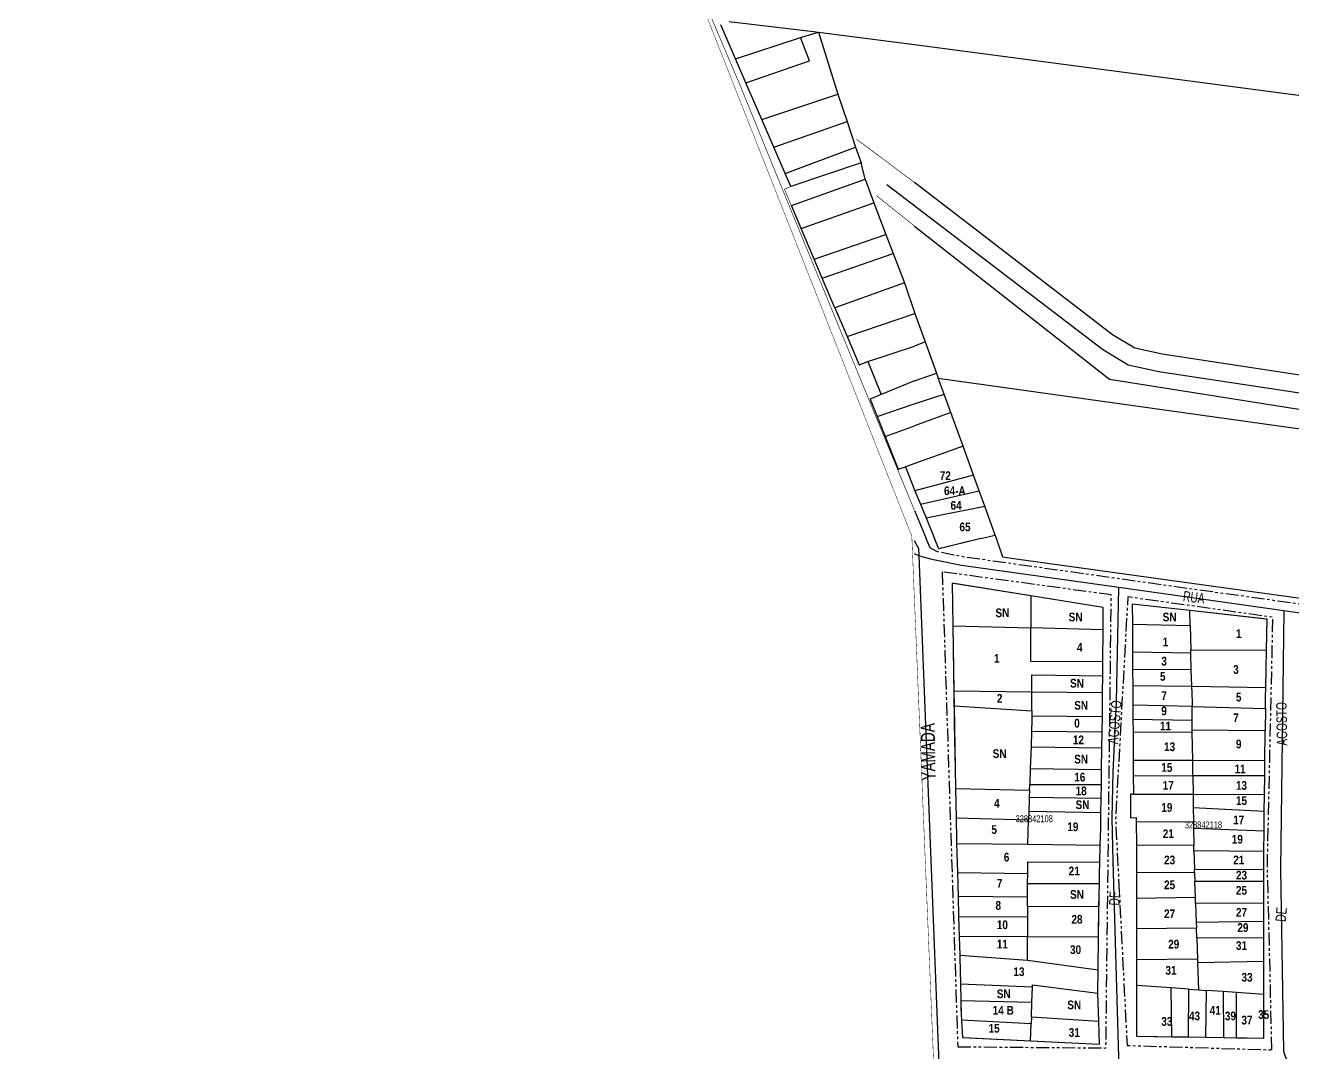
# Model space of a CAD drawing. Extents: x 204381 to 207261, y 4847713 to 4851061.
# Drawn here: x 204381.7 to 204745.6, y 4850116.2 to 4850411.3 of the extents above; entities that cross this region are included whole.
import ezdxf
from ezdxf.enums import TextEntityAlignment as Align

# ---------------------------------------------------------------- set-up
doc = ezdxf.new("R2010")
doc.units = 0
doc.header["$LTSCALE"] = 1.5
doc.header["$MEASUREMENT"] = 0
doc.linetypes.add('PHANTOMX2', pattern=[5, 2.5, -0.5, 0.5, -0.5, 0.5, -0.5])
for name, color, linetype in [('CD-MALHA-LOTES', 40, 'CONTINUOUS'), ('CD_TXT_QUADRA', 7, 'CONTINUOUS'), ('LM-LIM-SETOR-FISCAL', 7, 'CONTINUOUS'), ('RU-QUADRAS', 210, 'CONTINUOUS'), ('SV-EIXO-ROD-ESTR', 7, 'CONTINUOUS'), ('SV-EIXO-RUA-N-PAV', 6, 'CONTINUOUS'), ('SV-EIXO-RUA-PAV', 20, 'CONTINUOUS'), ('SV-EST-M-N-PAV', 1, 'PHANTOMX2'), ('SV-EST-MUNIC-PAV', 1, 'CONTINUOUS'), ('SV-RUA-NAO-PAV-S-GUIA-C-GUIA', 7, 'PHANTOMX2'), ('SV-RUA-PAVIM-S-GUIA-C-GUIA', 7, 'CONTINUOUS'), ('SV-TXT-EST-M-N-PAV', 7, 'CONTINUOUS'), ('SV-TXT-RUA-N-PAV-S-GUIA-C-GUIA', 7, 'CONTINUOUS'), ('Th_NmrPort', 7, 'CONTINUOUS')]:
    doc.layers.add(name, color=color, linetype=linetype)
doc.styles.add('ARIAL', font='ARIAL.TTF')
doc.styles.get("Standard").update_dxf_attribs({"font": 'swisscbo.ttf'})
doc.linetypes.add('Limite', pattern='A,20,-3,[130,ltypeshp.shx,S=6.35,R=0,X=0,Y=0],-3,20', length=46)

msp = doc.modelspace()

# ---------------------------------------------------------------- linework, layer by layer
at = {"layer": 'CD-MALHA-LOTES', "linetype": 'Continuous', "flags": 128}
for points in [[(204583.82, 4850412.42), (204607.99, 4850409.47)], [(204585.64, 4850401.62), (204581.38, 4850411.42)], [(204604.3, 4850407.74), (204609.48, 4850409.35)], [(204607.99, 4850409.47), (204609.48, 4850409.35)], [(204609.48, 4850409.35), (204637.07, 4850405.79)], [(204609.48, 4850409.35), (204615.01, 4850391.5)], [(204585.64, 4850401.62), (204604.3, 4850407.74)], [(204606.84, 4850401.06), (204604.3, 4850407.74)], [(204588.63, 4850394.72), (204585.64, 4850401.62)], [(204588.63, 4850394.72), (204606.84, 4850401.06)], [(204593.16, 4850384.26), (204588.63, 4850394.72)], [(204593.16, 4850384.26), (204615.01, 4850391.5)], [(204615.01, 4850391.5), (204617.66, 4850383.67)], [(204596.65, 4850376.27), (204593.16, 4850384.26)], [(204596.65, 4850376.27), (204617.66, 4850383.67)], [(204617.66, 4850383.67), (204620.08, 4850376.3)], [(204599.91, 4850368.75), (204596.65, 4850376.27)], [(204599.91, 4850368.75), (204620.08, 4850376.3)], [(204620.08, 4850376.3), (204621.69, 4850371.8)], [(204601.54, 4850365.01), (204599.91, 4850368.75)], [(204621.69, 4850371.8), (204601.54, 4850365.01)], [(204601.67, 4850359.55), (204622.84, 4850367.08)], [(204622.84, 4850367.08), (204625.37, 4850360.26)], [(204604.48, 4850352.94), (204601.67, 4850359.55)], [(204604.48, 4850352.94), (204625.37, 4850360.26)], [(204625.37, 4850360.26), (204628.83, 4850351.17)], [(204608.21, 4850344.16), (204604.48, 4850352.94)], [(204608.21, 4850344.16), (204628.83, 4850351.17)], [(204628.83, 4850351.17), (204630.9, 4850345.72)], [(204610.55, 4850338.65), (204608.21, 4850344.16)], [(204610.55, 4850338.65), (204630.9, 4850345.72)], [(204630.9, 4850345.72), (204634.11, 4850337.29)], [(204614.18, 4850330.1), (204610.55, 4850338.65)], [(204634.11, 4850337.29), (204614.18, 4850330.1)], [(204634.11, 4850337.29), (204637.13, 4850328.5)], [(204614.18, 4850330.1), (204617.66, 4850321.89)], [(204617.66, 4850321.89), (204637.13, 4850328.5)], [(204617.66, 4850321.89), (204621.12, 4850313.76)], [(204623.65, 4850314.68), (204637.01, 4850319.17)], [(204621.12, 4850313.76), (204623.65, 4850314.68)], [(204623.65, 4850314.68), (204627.45, 4850305.24)], [(204637.01, 4850309.15), (204627.45, 4850305.24)], [(204627.45, 4850305.24), (204624.3, 4850303.95)], [(204624.3, 4850303.95), (204626.29, 4850298.94)], [(204626.29, 4850298.94), (204636.89, 4850302.59)], [(204626.29, 4850298.94), (204628.58, 4850293.18)], [(204628.58, 4850293.18), (204637.01, 4850296.25)], [(204628.58, 4850293.18), (204632.31, 4850283.8)], [(204632.31, 4850283.8), (204634.44, 4850284.49)], [(204634.44, 4850284.49), (204637.12, 4850277.62)]]:
    msp.add_lwpolyline(points, dxfattribs=at)
at = {"layer": 'CD-MALHA-LOTES', "linetype": 'Continuous'}
for points in [[(204637.07, 4850405.79), (204908.27, 4850369.93)], [(204622.84, 4850367.08), (204621.69, 4850371.8)], [(204637.13, 4850328.5), (204640.07, 4850320.34)], [(204640.07, 4850320.34), (204637.01, 4850319.17)], [(204640.07, 4850320.34), (204643.33, 4850311.4)], [(204637.01, 4850309.15), (204643.33, 4850311.4)], [(204643.33, 4850311.4), (204643.87, 4850309.9)], [(204643.87, 4850309.9), (204803.22, 4850287.6)], [(204645.53, 4850305.35), (204643.87, 4850309.9)], [(204636.89, 4850302.59), (204645.53, 4850305.35)], [(204647.45, 4850300.07), (204645.53, 4850305.35)], [(204647.45, 4850300.07), (204637.01, 4850296.25)], [(204650.96, 4850290.39), (204647.45, 4850300.07)], [(204650.96, 4850290.39), (204634.44, 4850284.49)], [(204653.95, 4850282.12), (204650.96, 4850290.39)], [(204653.95, 4850282.12), (204637.12, 4850277.62)], [(204655.61, 4850277.57), (204653.95, 4850282.12)], [(204637.12, 4850277.62), (204638.72, 4850273.77)], [(204638.72, 4850273.77), (204655.61, 4850277.57)], [(204657.23, 4850273.22), (204655.61, 4850277.57)], [(204638.72, 4850273.77), (204640.34, 4850269.87)], [(204640.34, 4850269.87), (204657.23, 4850273.22)], [(204660.15, 4850264.88), (204657.23, 4850273.22)], [(204640.34, 4850269.87), (204642.74, 4850263.91)], [(204644.05, 4850260.9), (204642.74, 4850263.91)], [(204656.11, 4850263.91), (204644.05, 4850260.9)], [(204656.11, 4850263.91), (204660.15, 4850264.88)], [(204660.15, 4850264.88), (204662.29, 4850258.65)], [(204662.29, 4850258.65), (204666.24, 4850258.04)], [(204666.24, 4850258.04), (204720.14, 4850250.55)], [(204670.4, 4850247.42), (204647.81, 4850251.02)], [(204647.81, 4850251.02), (204648.02, 4850238.82)], [(204720.14, 4850250.55), (204770.11, 4850243.68)], [(204670.4, 4850247.42), (204670.44, 4850238.2)], [(204691.2, 4850244.1), (204670.4, 4850247.42)], [(204699.55, 4850245.08), (204699.59, 4850239.33)], [(204716.1, 4850243.2), (204699.55, 4850245.08)], [(204691.16, 4850237.64), (204691.2, 4850244.1)], [(204738.26, 4850240.68), (204716.1, 4850243.2)], [(204716.2, 4850238.89), (204716.1, 4850243.2)], [(204648.02, 4850238.82), (204648.34, 4850220.11)], [(204648.02, 4850238.82), (204670.44, 4850238.2)], [(204670.47, 4850228.59), (204670.44, 4850238.2)], [(204691.16, 4850237.64), (204670.44, 4850238.2)], [(204691.1, 4850228.45), (204691.16, 4850237.64)], [(204699.59, 4850239.33), (204699.64, 4850231.29)], [(204699.59, 4850239.33), (204716.2, 4850238.89)], [(204716.2, 4850238.89), (204716.37, 4850231.88)], [(204738.08, 4850231.79), (204738.26, 4850240.68)], [(204699.64, 4850231.29), (204699.67, 4850226.26)], [(204716.4, 4850230.92), (204699.64, 4850231.29)], [(204716.37, 4850231.88), (204738.08, 4850231.79)], [(204716.4, 4850230.92), (204716.37, 4850231.88)], [(204716.51, 4850226.17), (204716.4, 4850230.92)], [(204737.86, 4850221.14), (204738.08, 4850231.79)], [(204691.1, 4850228.45), (204670.47, 4850228.59)], [(204691.07, 4850224.44), (204691.1, 4850228.45)], [(204670.75, 4850219.86), (204670.75, 4850224.7)], [(204670.75, 4850224.7), (204691.07, 4850224.44)], [(204691.04, 4850219.64), (204691.07, 4850224.44)], [(204699.67, 4850226.26), (204699.69, 4850221.7)], [(204716.51, 4850226.17), (204699.67, 4850226.26)], [(204716.63, 4850221.45), (204716.51, 4850226.17)], [(204648.34, 4850220.11), (204670.75, 4850219.86)], [(204648.34, 4850220.11), (204648.41, 4850215.85)], [(204670.75, 4850214.44), (204670.75, 4850219.86)], [(204670.75, 4850219.86), (204691.04, 4850219.64)], [(204691, 4850214.13), (204691.04, 4850219.64)], [(204699.69, 4850221.7), (204699.73, 4850216.04)], [(204699.69, 4850221.7), (204716.63, 4850221.45)], [(204716.63, 4850221.45), (204737.86, 4850221.14)], [(204716.65, 4850220.48), (204716.63, 4850221.45)], [(204716.65, 4850220.48), (204716.71, 4850215.62)], [(204737.81, 4850218.52), (204737.86, 4850221.14)], [(204648.41, 4850215.85), (204670.75, 4850214.44)], [(204648.41, 4850215.85), (204648.82, 4850192.13)], [(204699.73, 4850216.04), (204699.75, 4850211.98)], [(204716.71, 4850215.62), (204699.73, 4850216.04)], [(204737.78, 4850215.1), (204737.81, 4850218.52)], [(204670.75, 4850214.44), (204670.75, 4850212.96)], [(204670.75, 4850212.96), (204670.75, 4850211.76)], [(204670.75, 4850212.96), (204690.98, 4850212.78)], [(204690.91, 4850208.33), (204690.98, 4850212.78)], [(204690.98, 4850212.78), (204691, 4850214.13)], [(204716.71, 4850215.62), (204737.78, 4850215.1)], [(204716.76, 4850211.7), (204716.71, 4850215.62)], [(204737.78, 4850215.1), (204737.71, 4850208.69)], [(204670.64, 4850208.6), (204670.49, 4850204.05)], [(204670.75, 4850211.76), (204670.64, 4850208.6)], [(204670.64, 4850208.6), (204690.91, 4850208.33)], [(204699.75, 4850211.98), (204699.78, 4850208.2)], [(204699.75, 4850211.98), (204716.76, 4850211.7)], [(204716.8, 4850208.88), (204716.76, 4850211.7)], [(204737.71, 4850208.69), (204716.8, 4850208.88)], [(204716.8, 4850208.3), (204716.8, 4850208.88)], [(204737.62, 4850200.06), (204737.71, 4850208.69)], [(204690.85, 4850203.78), (204690.91, 4850208.33)], [(204716.8, 4850208.3), (204699.78, 4850208.2)], [(204699.78, 4850208.2), (204699.82, 4850200.16)], [(204716.9, 4850200.12), (204716.8, 4850208.3)], [(204670.49, 4850204.05), (204670.28, 4850197.85)], [(204670.49, 4850204.05), (204690.85, 4850203.78)], [(204690.75, 4850197.58), (204690.85, 4850203.78)], [(204670.28, 4850197.85), (204670.12, 4850193.21)], [(204670.28, 4850197.85), (204690.75, 4850197.58)], [(204690.69, 4850193.21), (204690.75, 4850197.58)], [(204699.82, 4850200.16), (204699.84, 4850197.34)], [(204716.9, 4850200.12), (204699.82, 4850200.16)], [(204737.62, 4850200.06), (204716.9, 4850200.12)], [(204716.96, 4850195.75), (204716.9, 4850200.12)], [(204737.58, 4850195.7), (204737.62, 4850200.06)], [(204699.84, 4850197.34), (204699.86, 4850195.8)], [(204699.86, 4850195.8), (204699.94, 4850190.47)], [(204699.86, 4850195.8), (204716.96, 4850195.75)], [(204737.58, 4850195.7), (204716.96, 4850195.75)], [(204716.96, 4850195.75), (204717.03, 4850190.43)], [(204737.52, 4850190.38), (204737.58, 4850195.7)], [(204648.82, 4850192.13), (204670.06, 4850191.57)], [(204648.82, 4850192.13), (204648.97, 4850183.61)], [(204670.06, 4850191.57), (204669.99, 4850189.52)], [(204670.06, 4850191.57), (204670.12, 4850193.21)], [(204670.12, 4850193.21), (204690.69, 4850193.21)], [(204690.63, 4850189.25), (204690.69, 4850193.21)], [(204699.94, 4850190.47), (204699.07, 4850190.47)], [(204699.07, 4850190.47), (204699.07, 4850183.65)], [(204699.94, 4850190.47), (204717.03, 4850190.43)], [(204717.03, 4850190.43), (204737.52, 4850190.38)], [(204717.03, 4850190.43), (204717.07, 4850186.65)], [(204737.47, 4850185.56), (204737.52, 4850190.38)], [(204669.97, 4850188.8), (204669.87, 4850185.63)], [(204669.99, 4850189.52), (204669.97, 4850188.8)], [(204690.63, 4850189.25), (204669.99, 4850189.52)], [(204690.57, 4850185.19), (204690.63, 4850189.25)], [(204717.07, 4850186.65), (204737.47, 4850185.56)], [(204717.07, 4850186.65), (204717.12, 4850182.63)], [(204669.79, 4850182.97), (204648.97, 4850183.61)], [(204648.97, 4850183.61), (204649.08, 4850177.37)], [(204669.57, 4850176.07), (204669.79, 4850182.97)], [(204669.87, 4850185.63), (204669.79, 4850182.97)], [(204669.87, 4850185.63), (204690.57, 4850185.19)], [(204690.5, 4850180.62), (204690.57, 4850185.19)], [(204699.07, 4850183.65), (204700.71, 4850183.75)], [(204700.71, 4850183.75), (204700.71, 4850182.53)], [(204737.42, 4850179.95), (204737.47, 4850185.56)], [(204690.37, 4850175.83), (204690.5, 4850180.62)], [(204700.71, 4850182.53), (204717.12, 4850182.63)], [(204700.71, 4850182.53), (204700.73, 4850175.85)], [(204717.12, 4850182.63), (204717.15, 4850180.67)], [(204717.15, 4850180.67), (204737.42, 4850179.95)], [(204717.15, 4850180.67), (204717.21, 4850175.75)], [(204737.36, 4850174.01), (204737.42, 4850179.95)], [(204649.08, 4850177.37), (204649.11, 4850176.31)], [(204649.11, 4850176.31), (204649.33, 4850167.99)], [(204649.11, 4850176.31), (204669.57, 4850176.07)], [(204669.57, 4850176.07), (204690.37, 4850175.83)], [(204690.23, 4850170.94), (204690.37, 4850175.83)], [(204700.73, 4850175.85), (204700.75, 4850167.86)], [(204717.21, 4850175.75), (204700.73, 4850175.85)], [(204717.23, 4850174.19), (204717.21, 4850175.75)], [(204717.23, 4850174.19), (204717.4, 4850168.92)], [(204737.36, 4850174.01), (204717.23, 4850174.19)], [(204737.32, 4850170.38), (204737.36, 4850174.01)], [(204669.53, 4850167.72), (204669.54, 4850171.01)], [(204669.54, 4850171.01), (204690.23, 4850170.94)], [(204690.14, 4850167.49), (204690.23, 4850170.94)], [(204717.4, 4850168.92), (204737.32, 4850168.83)], [(204717.43, 4850167.95), (204717.4, 4850168.92)], [(204737.32, 4850168.83), (204737.32, 4850170.38)], [(204737.32, 4850165.46), (204737.32, 4850168.83)], [(204649.33, 4850167.99), (204669.53, 4850167.72)], [(204649.33, 4850167.99), (204649.52, 4850161.03)], [(204669.51, 4850160.89), (204669.52, 4850164.84)], [(204669.52, 4850164.84), (204669.53, 4850167.72)], [(204669.52, 4850164.84), (204690.1, 4850164.84)], [(204690, 4850158.1), (204690.1, 4850164.84)], [(204690.1, 4850164.84), (204690.14, 4850167.49)], [(204717.43, 4850167.95), (204700.75, 4850167.86)], [(204700.75, 4850167.86), (204700.76, 4850160.53)], [(204717.43, 4850167.95), (204717.51, 4850165.46)], [(204717.51, 4850165.46), (204737.32, 4850165.46)], [(204717.67, 4850160.8), (204717.51, 4850165.46)], [(204737.32, 4850159.16), (204737.32, 4850165.46)], [(204669.51, 4850160.89), (204649.52, 4850161.03)], [(204649.52, 4850161.03), (204649.7, 4850155.3)], [(204669.51, 4850158.24), (204669.5, 4850155.23)], [(204669.51, 4850158.24), (204669.51, 4850160.89)], [(204690, 4850158.1), (204669.51, 4850158.24)], [(204689.87, 4850149.42), (204690, 4850158.1)], [(204717.67, 4850160.8), (204700.76, 4850160.53)], [(204700.76, 4850160.53), (204700.78, 4850151.81)], [(204717.73, 4850159.06), (204717.67, 4850160.8)], [(204737.32, 4850159.16), (204717.73, 4850159.06)], [(204717.73, 4850159.06), (204717.9, 4850153.75)], [(204737.32, 4850154.02), (204737.32, 4850159.16)], [(204649.7, 4850155.3), (204669.5, 4850155.23)], [(204649.7, 4850155.3), (204649.88, 4850149.63)], [(204669.5, 4850155.23), (204669.49, 4850149.53)], [(204717.9, 4850153.75), (204737.32, 4850154.02)], [(204737.32, 4850149.18), (204737.32, 4850154.02)], [(204717.96, 4850151.98), (204700.78, 4850151.81)], [(204700.78, 4850151.81), (204700.8, 4850142.9)], [(204717.9, 4850153.75), (204717.96, 4850151.98)], [(204718.06, 4850149.09), (204717.96, 4850151.98)], [(204669.49, 4850149.53), (204649.88, 4850149.63)], [(204649.88, 4850149.63), (204650.06, 4850144.27)], [(204669.47, 4850142.75), (204669.49, 4850149.53)], [(204689.87, 4850149.42), (204669.49, 4850149.53)], [(204689.74, 4850140.06), (204689.87, 4850149.42)], [(204737.32, 4850149.18), (204718.06, 4850149.09)], [(204718.06, 4850149.09), (204718.26, 4850143.07)], [(204737.32, 4850142.39), (204737.32, 4850149.18)], [(204650.06, 4850144.27), (204669.47, 4850142.75)], [(204650.06, 4850144.27), (204650.08, 4850143.51)], [(204650.08, 4850143.51), (204650.23, 4850136.04)], [(204718.26, 4850143.07), (204700.8, 4850142.9)], [(204718.26, 4850143.07), (204718.29, 4850142.02)], [(204669.47, 4850142.75), (204689.74, 4850140.06)], [(204689.64, 4850133.36), (204689.74, 4850140.06)], [(204700.8, 4850142.9), (204700.81, 4850140.26)], [(204700.81, 4850140.26), (204700.81, 4850135.55)], [(204737.32, 4850142.39), (204718.29, 4850142.02)], [(204718.29, 4850142.02), (204718.55, 4850134.28)], [(204737.32, 4850132.94), (204737.32, 4850142.39)], [(204650.23, 4850136.04), (204670.9, 4850135.11)], [(204650.23, 4850136.04), (204650.33, 4850131.25)], [(204670.9, 4850135.11), (204670.92, 4850135.75)], [(204670.92, 4850135.75), (204689.64, 4850133.36)], [(204670.74, 4850130.72), (204670.9, 4850135.11)], [(204689.95, 4850125.17), (204689.64, 4850133.36)], [(204700.81, 4850135.55), (204700.81, 4850120.96)], [(204710.77, 4850134.84), (204700.81, 4850135.55)], [(204715.78, 4850134.48), (204710.77, 4850134.84)], [(204710.94, 4850120.81), (204710.77, 4850134.84)], [(204715.7, 4850120.74), (204715.78, 4850134.48)], [(204715.78, 4850134.48), (204718.55, 4850134.28)], [(204718.55, 4850134.28), (204720.79, 4850134.12)], [(204720.79, 4850134.12), (204720.61, 4850120.67)], [(204725.63, 4850133.77), (204720.79, 4850134.12)], [(204725.63, 4850133.77), (204725.72, 4850120.59)], [(204729.5, 4850133.5), (204725.63, 4850133.77)], [(204737.32, 4850132.94), (204729.5, 4850133.5)], [(204729.5, 4850120.53), (204729.5, 4850133.5)], [(204737.32, 4850120.42), (204737.32, 4850132.94)], [(204650.33, 4850131.25), (204670.74, 4850130.72)], [(204650.33, 4850131.25), (204650.37, 4850129.01)], [(204650.37, 4850129.01), (204650.55, 4850125.57)], [(204670.59, 4850126.42), (204670.74, 4850130.72)], [(204670.52, 4850124.48), (204650.55, 4850125.57)], [(204650.55, 4850125.57), (204650.8, 4850120.6)], [(204670.59, 4850126.42), (204670.52, 4850124.48)], [(204689.95, 4850125.17), (204670.59, 4850126.42)], [(204690.19, 4850118.66), (204689.95, 4850125.17)], [(204670.35, 4850119.64), (204670.52, 4850124.48)], [(204650.8, 4850120.6), (204670.35, 4850119.64)], [(204670.35, 4850119.64), (204690.19, 4850118.66)], [(204700.81, 4850120.96), (204710.94, 4850120.81)], [(204710.94, 4850120.81), (204715.7, 4850120.74)], [(204715.7, 4850120.74), (204720.61, 4850120.67)], [(204720.61, 4850120.67), (204725.72, 4850120.59)], [(204725.72, 4850120.59), (204729.5, 4850120.53)], [(204729.5, 4850120.53), (204737.32, 4850120.42)]]:
    msp.add_lwpolyline(points, dxfattribs=at)
at = {"layer": 'LM-LIM-SETOR-FISCAL', "linetype": 'Limite', "ltscale": 0.1, "const_width": 0.13, "flags": 128}
msp.add_lwpolyline([(206960.49, 4848346.74), (206519.68, 4848013.26), (206524.96, 4848001.52), (206186.17, 4847750.07), (206137.65, 4847714.77), (206055.88, 4847783.52), (206022.18, 4847808.19), (206018.12, 4847816.07), (206019.95, 4847830.66), (206053.3, 4847836.03), (206059.06, 4847868.43), (206040.45, 4847926.27), (206039.82, 4847951.17), (206026.44, 4847964.39), (205980.98, 4848000.04), (205948.86, 4848053.95), (205885.79, 4848047.59), (205885.38, 4848100.28), (205758.68, 4848087.81), (205748.41, 4848134.36), (205855.06, 4848144.19), (205857.54, 4848167.98), (205826.48, 4848206.22), (205791.25, 4848260.92), (205756.8, 4848299.01), (205692.97, 4848280.46), (205710.22, 4848439.16), (205051.32, 4848428.57), (204677.84, 4848416.25), (204661.89, 4848420.75), (204677.59, 4848456.68), (204685.73, 4848493.72), (204687.66, 4848576.43), (204676.79, 4848658.68), (204674.85, 4848798.87), (204665.61, 4849337.36), (204658.49, 4849545.69), (204657.02, 4849545.63), (204645.12, 4849704.28), (204643.71, 4849869.24), (204651.14, 4849927.22), (204647.62, 4849990.33), (204636.26, 4850264.54), (204381.83, 4850909.69), (204986.84, 4850806.73), (205140.83, 4850787.35), (205201.03, 4850796.27), (205245.63, 4850823.19), (205310.25, 4850896.98), (205324.08, 4850905.65), (205327.72, 4850908.15), (205339.74, 4850916.46), (205358.28, 4850945.44), (205381.54, 4850978.24), (205458.47, 4851060.64), (205958.1, 4850305), (206256.21, 4850261.19), (206296.36, 4850246.47), (206381.84, 4850187.26), (206402.35, 4850183.32), (206465.45, 4850155.1), (206438.69, 4850087.64), (206416.16, 4850016.08), (206422.43, 4850015.06), (206376.86, 4849879.93), (206318.97, 4849888.04), (206311.32, 4849828.25), (206177.89, 4849842.97), (206161.27, 4849779.77), (206627.66, 4849358.82), (206746.45, 4849445.1), (206955.53, 4849187.19), (207019.34, 4849111.98), (207025.31, 4849104.91), (207033.93, 4849094.44), (207048.4, 4849077.1), (207039.09, 4849069.24), (207026.18, 4849059.14), (207002.58, 4849038.25), (206981.71, 4849023.09), (206966.26, 4849011.39), (206958.44, 4849004.76), (206968.98, 4848989.87), (206978.67, 4848976.02), (207002.49, 4848944.75), (207008.79, 4848936.89), (207034.07, 4848905.39), (207054.15, 4848879.42), (207075.28, 4848852.41), (207089.04, 4848833.89), (207099.68, 4848804.07), (207108.98, 4848791.97), (207114.21, 4848785.08), (207138.58, 4848756.16), (207148.67, 4848740.27), (207162.16, 4848719.72), (207199.66, 4848661.86), (207214.13, 4848640.25), (207233.64, 4848611.27), (207250.42, 4848586.92), (207261.26, 4848571.24), (207169.66, 4848504.88), (207140.72, 4848483.45), (207106.7, 4848455.88), (207093.59, 4848446.09), (207051.18, 4848413.73)], close=True, dxfattribs=at)
at = {"layer": 'RU-QUADRAS', "color": 6, "linetype": 'Continuous', "const_width": 0.18}
msp.add_lwpolyline([(204870.04, 4850229.95), (204670.18, 4850257.42), (204662.29, 4850258.65), (204660.15, 4850264.88), (204644.05, 4850260.9), (204634.44, 4850284.49), (204632.31, 4850283.8), (204624.3, 4850303.95), (204627.45, 4850305.24), (204623.65, 4850314.68), (204621.12, 4850313.76), (204599.69, 4850364.2), (204601.54, 4850365.01), (204581.38, 4850411.42)], dxfattribs=at)
for points in [[(204647.81, 4850251.02), (204691.2, 4850244.1), (204691, 4850214.13), (204689.64, 4850133.49), (204690.19, 4850118.66), (204650.8, 4850120.6, -0.006523)], [(204699.07, 4850183.65), (204699.07, 4850190.34), (204699.94, 4850190.47), (204699.55, 4850245.08), (204738.26, 4850240.68, 0.006685), (204737.32, 4850120.42), (204700.81, 4850120.96), (204700.71, 4850183.75)]]:
    msp.add_lwpolyline(points, format="xyb", close=True, dxfattribs=at)
at = {"layer": 'SV-EIXO-ROD-ESTR', "flags": 128}
for points in [[(204638.18, 4850261.13), (204637.03, 4850263.18)], [(204642.53, 4850257.75), (204639.93, 4850258.47), (204638.24, 4850258.96), (204637.03, 4850259.5)], [(204638.18, 4850261.13), (204638.24, 4850258.96), (204643.88, 4850115.62), (204645.76, 4850046.94), (204648.26, 4849991.56), (204649.12, 4849979.51), (204651.33, 4849974.74), (204651.13, 4849955.96), (204650.88, 4849938.78), (204651.76, 4849927.41), (204649.01, 4849913.87), (204645.97, 4849897.21), (204642.94, 4849875.46), (204642.67, 4849847.27), (204642.9, 4849810.11)]]:
    msp.add_lwpolyline(points, dxfattribs=at)
at = {"layer": 'SV-EIXO-RUA-N-PAV', "flags": 128}
for points in [[(205210.22, 4850177), (205190.04, 4850180.29), (205142.66, 4850186.06), (205132.68, 4850187.59), (205102.17, 4850191.95), (205052.43, 4850198.89), (205001.78, 4850206.53), (204951.71, 4850213.74), (204900.64, 4850220.94), (204844.66, 4850228.84), (204793.29, 4850236.08), (204743.03, 4850243.14), (204695.73, 4850249.79), (204650.55, 4850256.14), (204642.53, 4850257.75)], [(204703.61, 4849984.33), (204698.33, 4850059.88), (204695.71, 4850114.96), (204694.07, 4850171.24), (204693.77, 4850183.55), (204694.07, 4850196.92), (204694.99, 4850216.97), (204695.73, 4850249.79)], [(204743.03, 4850243.14), (204742.08, 4850168.96), (204743, 4850116.7), (204744.09, 4850113.34), (204744.82, 4850111.08), (204743.91, 4850067.32), (204743.3, 4850030.4), (204743.3, 4850002.45), (204743.65, 4849987.97)]]:
    msp.add_lwpolyline(points, dxfattribs=at)
at = {"layer": 'SV-EIXO-RUA-PAV', "flags": 128}
msp.add_lwpolyline([(204796.66, 4850298.15), (204767.9, 4850302.54), (204707.19, 4850311.79), (204698.42, 4850313.65), (204691, 4850318.13), (204629.04, 4850365.51)], dxfattribs=at)
at = {"layer": 'SV-EST-M-N-PAV', "flags": 128}
msp.add_lwpolyline([(204644.99, 4850254.3), (204649.44, 4850117.93)], dxfattribs=at)
at = {"layer": 'SV-EST-MUNIC-PAV', "flags": 128}
for points in [[(204637.04, 4850271.9), (204640.38, 4850263.91)], [(204643.43, 4850260.13), (204641.49, 4850261.25), (204640.38, 4850263.91)]]:
    msp.add_lwpolyline(points, dxfattribs=at)
at = {"layer": 'SV-RUA-NAO-PAV-S-GUIA-C-GUIA', "flags": 128}
for points in [[(205188.18, 4850185.78), (205187.85, 4850183.08), (205142.99, 4850188.54), (205018.18, 4850206.7), (204954.75, 4850215.84), (204796.92, 4850238.1), (204650.97, 4850258.61), (204643.43, 4850260.13)], [(204649.44, 4850117.93), (204692, 4850117.56), (204693.53, 4850247.7), (204644.99, 4850254.3)]]:
    msp.add_lwpolyline(points, dxfattribs=at)
msp.add_lwpolyline([(204739.67, 4850117.02), (204738.35, 4850169.54), (204739.94, 4850241.27), (204698.28, 4850247.11), (204694.76, 4850183.46), (204698.08, 4850118.3)], close=True, dxfattribs=at)
at = {"layer": 'SV-RUA-PAVIM-S-GUIA-C-GUIA', "linetype": 'Continuous', "const_width": 0.18, "flags": 128}
for points in [[(204637.02, 4850366.13), (204620.41, 4850378.56)], [(204637.02, 4850353.63), (204626.03, 4850362.42)]]:
    msp.add_lwpolyline(points, dxfattribs=at)
at = {"layer": 'SV-RUA-PAVIM-S-GUIA-C-GUIA', "flags": 128}
for points in [[(204763.38, 4850308.43), (204708.12, 4850316.86), (204700.34, 4850318.51), (204693.9, 4850322.38), (204637.02, 4850366.13)], [(204637.02, 4850353.63), (204693, 4850309.67), (204748.61, 4850300.85)]]:
    msp.add_lwpolyline(points, dxfattribs=at)
at = {"layer": 'SV-TXT-EST-M-N-PAV', "linetype": 'Continuous', "const_width": 0.18, "flags": 128}
msp.add_lwpolyline([(204473.38, 4850680.43), (204478.46, 4850665.67), (204494.67, 4850624.68), (204533.31, 4850532.58), (204567.48, 4850446.08), (204577.22, 4850416.94), (204587.05, 4850393.81), (204601.69, 4850357.86), (204636.97, 4850272.07)], dxfattribs=at)

# ---------------------------------------------------------------- texts
at = {"layer": 'CD_TXT_QUADRA', "color": 7, "linetype": 'Continuous', "style": 'ARIAL', "width": 0.7}
for s, p in [('328842108', (204671.41, 4850183.41)), ('328842118', (204719.99, 4850181.64))]:
    msp.add_text(s, height=2, dxfattribs=at).set_placement(p, align=Align.MIDDLE)
at = {"layer": 'SV-TXT-EST-M-N-PAV', "style": 'ARIAL', "width": 0.7}
msp.add_text(' YAMADA', height=4, rotation=91, dxfattribs=at).set_placement((204643.12, 4850193.29))
at = {"layer": 'SV-TXT-RUA-N-PAV-S-GUIA-C-GUIA', "style": 'ARIAL', "width": 0.7}
for s, rotation, p in [('RUA', 353, (204713.99, 4850245.88)), ('AGOSTO', 85, (204695.45, 4850204.74)), ('AGOSTO', 91, (204744.08, 4850204.4)), ('DE', 87, (204695.86, 4850158.42)), ('DE', 85, (204743.61, 4850153.71))]:
    msp.add_text(s, height=3, rotation=rotation, dxfattribs=at).set_placement(p)
at = {"layer": 'Th_NmrPort', "color": 1}
for s, p in [('72', (204644.28, 4850281.95)), ('64-A', (204645.51, 4850277.61)), ('64', (204647.37, 4850273.42)), ('65', (204649.93, 4850267.22)), ('SN', (204660.28, 4850242.55)), ('SN', (204681.3, 4850241.35)), ('SN', (204708.29, 4850241.34)), ('1', (204729.32, 4850236.58)), ('1', (204708.29, 4850234.2)), ('1', (204659.88, 4850229.47)), ('4', (204683.68, 4850232.63)), ('3', (204707.9, 4850228.65)), ('3', (204728.53, 4850226.27)), ('SN', (204681.69, 4850222.32)), ('5', (204707.5, 4850224.29)), ('7', (204707.9, 4850218.74)), ('5', (204729.32, 4850218.34)), ('2', (204660.67, 4850217.97)), ('SN', (204682.89, 4850215.98)), ('0', (204682.89, 4850210.83)), ('9', (204707.9, 4850214.38)), ('7', (204728.53, 4850212.4)), ('11', (204707.5, 4850210.02)), ('12', (204682.49, 4850206.07)), ('13', (204708.68, 4850204.08)), ('9', (204729.32, 4850204.87)), ('SN', (204659.48, 4850202.11)), ('SN', (204682.89, 4850200.52)), ('15', (204707.89, 4850198.13)), ('11', (204728.93, 4850197.73)), ('16', (204682.89, 4850195.37)), ('17', (204708.29, 4850192.98)), ('13', (204729.32, 4850192.97)), ('18', (204683.28, 4850191.4)), ('4', (204659.88, 4850187.84)), ('SN', (204683.28, 4850187.44)), ('19', (204707.89, 4850186.64)), ('15', (204729.32, 4850188.61)), ('17', (204728.53, 4850183.06)), ('5', (204659.09, 4850180.31)), ('19', (204680.9, 4850181.09)), ('21', (204708.29, 4850179.1)), ('19', (204728.13, 4850177.51)), ('6', (204662.66, 4850172.38)), ('23', (204708.68, 4850171.57)), ('21', (204728.54, 4850171.57)), ('21', (204681.3, 4850168.41)), ('23', (204729.33, 4850167.21)), ('7', (204660.67, 4850164.85)), ('25', (204708.68, 4850164.43)), ('SN', (204681.69, 4850161.67)), ('25', (204729.33, 4850162.85)), ('8', (204660.28, 4850158.5)), ('27', (204729.33, 4850156.51)), ('10', (204660.67, 4850152.95)), ('28', (204682.09, 4850154.53)), ('27', (204708.68, 4850156.11)), ('29', (204729.73, 4850152.15)), ('11', (204660.67, 4850147.4)), ('30', (204681.69, 4850145.81)), ('29', (204709.87, 4850147.39)), ('31', (204729.33, 4850146.99)), ('13', (204665.43, 4850139.48)), ('31', (204709.08, 4850139.86)), ('33', (204730.92, 4850137.87)), ('SN', (204660.67, 4850133.13)), ('14 B', (204659.48, 4850128.38)), ('SN', (204680.9, 4850129.95)), ('41', (204721.78, 4850128.36)), ('35', (204735.68, 4850127.17)), ('33', (204707.89, 4850125.19)), ('43', (204715.83, 4850126.77)), ('39', (204726.14, 4850126.77)), ('37', (204730.9, 4850125.58)), ('15', (204658.29, 4850123.22)), ('31', (204681.3, 4850122.02))]:
    msp.add_text(s, height=2.5, dxfattribs=at).set_placement(p, align=Align.MIDDLE_LEFT)

doc.saveas('drawing.dxf')
